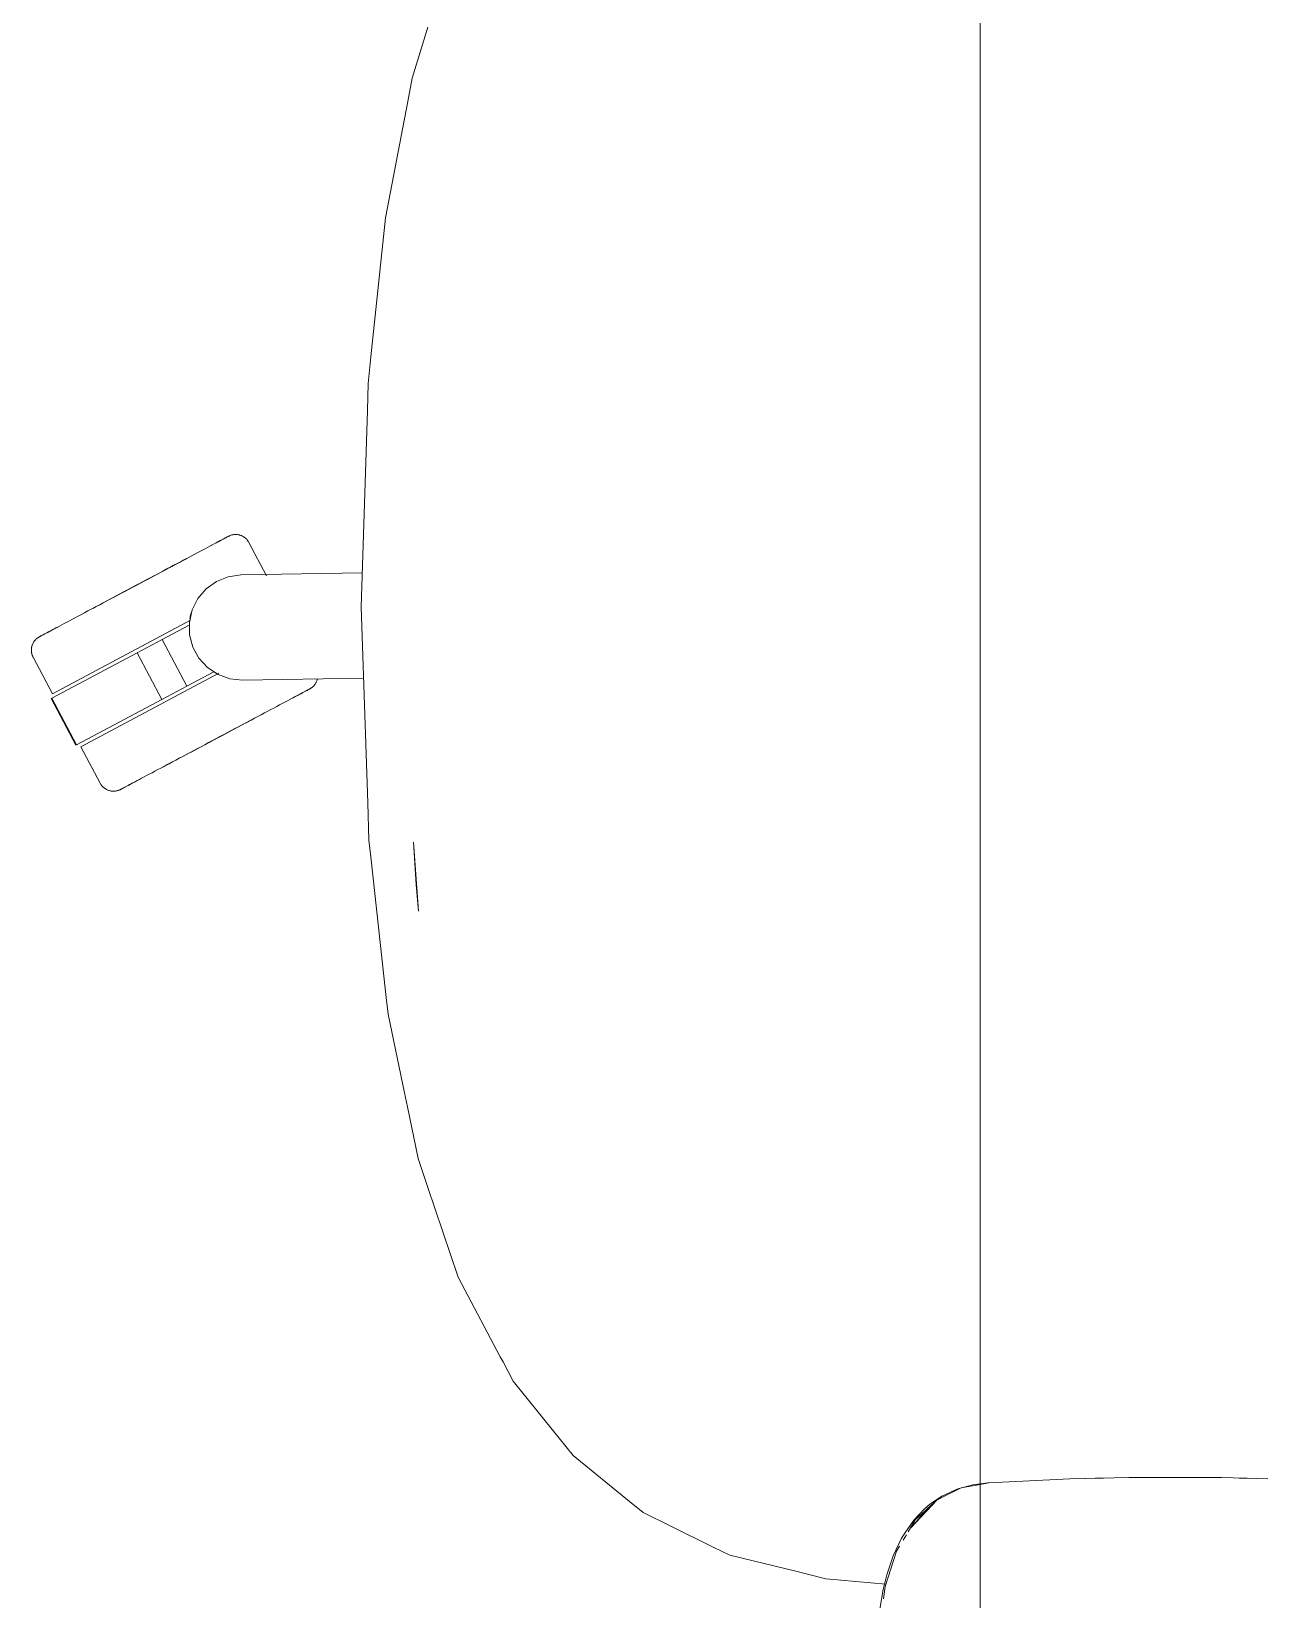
# Model space of a CAD drawing. Header units: millimetres. Extents: x 79795 to 317870, y -36033 to 97293.
# Drawn here: x 228593.5 to 228920.4, y 32901.3 to 33318.5 of the extents above; entities that cross this region are included whole.
import ezdxf

# ---------------------------------------------------------------- set-up
doc = ezdxf.new("R2010")
doc.units = ezdxf.units.MM
doc.header["$MEASUREMENT"] = 0
doc.layers.add('G-IMPT', color=8, linetype='CONTINUOUS', lineweight=9)
doc.layers.add('I-FURN', color=8, linetype='CONTINUOUS', lineweight=9)

msp = doc.modelspace()

# ---------------------------------------------------------------- linework, layer by layer
at = {"layer": 'G-IMPT'}
for p, q in [((228698.97, 33319.61), (228694.78, 33306)), ((228694.78, 33306), (228693.32, 33298.4)), ((228692.61, 33294.73), (228693.32, 33298.4)), ((228692.61, 33294.73), (228687.75, 33269.35)), ((228687.66, 33268.89), (228687.75, 33269.35)), ((228687.66, 33268.89), (228683.83, 33231.9)), ((228683.83, 33231.9), (228683.1, 33224.83)), ((228682.88, 33217.57), (228683.1, 33224.83)), ((228681.26, 33165.41), (228682.88, 33217.57)), ((228682.97, 33113.23), (228681.26, 33165.41)), ((228682.97, 33113.23), (228683.29, 33103.29)), ((228683.77, 33098.91), (228683.29, 33103.29)), ((228695.17, 33102.75), (228695.81, 33091.42)), ((228695.17, 33102.75), (228696.42, 33084.47)), ((228683.77, 33098.91), (228687.9, 33061.47)), ((228696.42, 33084.47), (228695.81, 33091.42)), ((228688.39, 33057.05), (228687.9, 33061.47)), ((228692.74, 33036.11), (228688.39, 33057.05)), ((228692.74, 33036.11), (228693.5, 33032.43)), ((228693.5, 33032.43), (228696.37, 33018.61)), ((228698.89, 33011.17), (228696.37, 33018.61)), ((228698.89, 33011.17), (228707.04, 32987.08)), ((228707.91, 32985.42), (228707.04, 32987.08)), ((228718.21, 32965.91), (228707.91, 32985.42)), ((228718.21, 32965.91), (228718.94, 32964.54)), ((228721.64, 32959.41), (228718.94, 32964.54)), ((228721.64, 32959.41), (228733.85, 32944.27)), ((228737.61, 32939.61), (228733.85, 32944.27)), ((228752.56, 32927.44), (228737.61, 32939.61)), ((228843.87, 32931.87), (228839.91, 32930.81)), ((228840.76, 32931), (228845.8, 32931.94)), ((228845.8, 32932.11), (228843.87, 32931.87)), ((228845.8, 32931.94), (228848.1, 32932.37)), ((228847.88, 32932.37), (228845.8, 32932.11)), ((228853.54, 32932.66), (228847.88, 32932.37)), ((228853.54, 32932.66), (228866.1, 32933.27)), ((228869.65, 32933.39), (228866.1, 32933.27)), ((228885.32, 32933.77), (228869.65, 32933.39)), ((228873.69, 32933.48), (228876.37, 32933.6)), ((228878.59, 32933.6), (228876.37, 32933.6)), ((228885.32, 32933.77), (228889.83, 32933.82)), ((228889.83, 32933.82), (228904.54, 32933.82)), ((228910.01, 32933.75), (228904.54, 32933.82)), ((228910.01, 32933.75), (228922.32, 32933.45)), ((228916.79, 32933.61), (228914.71, 32933.61)), ((228918.45, 32933.53), (228916.79, 32933.61)), ((228752.56, 32927.44), (228756.21, 32924.46)), ((228827.36, 32920.4), (228834.26, 32927.8)), ((228828.55, 32922.49), (228834.26, 32927.8)), ((228834.26, 32927.8), (228831.85, 32925.56)), ((228835.59, 32928.82), (228832.37, 32926.62)), ((228836.5, 32928.9), (228834.26, 32927.8)), ((228835.59, 32928.82), (228839.91, 32930.81)), ((228836.5, 32928.9), (228840.76, 32931)), ((228756.21, 32924.46), (228763.38, 32920.94)), ((228831.05, 32925.48), (228828.18, 32922.44)), ((228828.77, 32922.03), (228831.85, 32925.56)), ((228831.05, 32925.48), (228832.37, 32926.62)), ((228774.85, 32915.29), (228763.38, 32920.94)), ((228824.93, 32917.61), (228825.74, 32918.98)), ((228828.18, 32922.44), (228825.74, 32918.98)), ((228826.67, 32919.34), (228828.55, 32922.49)), ((228827.36, 32920.4), (228828.64, 32921.87)), ((228774.85, 32915.29), (228779.21, 32913.14)), ((228822.72, 32912.97), (228824.93, 32917.61)), ((228823.59, 32914.19), (228824.4, 32915.55)), ((228825.33, 32917.11), (228826.2, 32918.55)), ((228779.21, 32913.14), (228797.15, 32908.74)), ((228820.56, 32904.8), (228823.59, 32914.19)), ((228820.99, 32907.88), (228822.72, 32912.97)), ((228797.15, 32908.74), (228799.52, 32908.16)), ((228804.81, 32906.86), (228799.52, 32908.16)), ((228820.69, 32905.42), (228804.81, 32906.86)), ((228820.99, 32907.88), (228820.01, 32903.96)), ((228820.01, 32903.96), (228818.89, 32897.2)), ((228820.1, 32901.51), (228820.56, 32904.8))]:
    msp.add_line(p, q, dxfattribs=at)
at = {"layer": 'I-FURN'}
for p, q in [((228845.8, 32609.83), (228845.8, 34209.83)), ((228845.8, 34209.83), (228845.8, 32609.83)), ((228640.97, 33181.52), (228640.35, 33181.19)), ((228641.55, 33181.83), (228640.97, 33181.52)), ((228641.24, 33181.66), (228641.81, 33181.96)), ((228642.1, 33182.12), (228641.55, 33181.83)), ((228641.81, 33181.96), (228642.34, 33182.25)), ((228642.62, 33182.39), (228642.1, 33182.12)), ((228642.34, 33182.25), (228642.84, 33182.51)), ((228643.1, 33182.65), (228642.62, 33182.39)), ((228642.84, 33182.51), (228643.31, 33182.76)), ((228643.55, 33182.89), (228643.1, 33182.65)), ((228643.31, 33182.76), (228643.74, 33182.99)), ((228643.96, 33183.11), (228643.55, 33182.89)), ((228643.74, 33182.99), (228644.13, 33183.2)), ((228644.33, 33183.3), (228643.96, 33183.11)), ((228644.13, 33183.2), (228644.49, 33183.39)), ((228644.66, 33183.48), (228644.33, 33183.3)), ((228644.49, 33183.39), (228644.81, 33183.56)), ((228644.96, 33183.64), (228644.66, 33183.48)), ((228644.81, 33183.56), (228645.09, 33183.71)), ((228645.22, 33183.78), (228644.96, 33183.64)), ((228645.09, 33183.71), (228645.33, 33183.83)), ((228645.44, 33183.89), (228645.22, 33183.78)), ((228645.33, 33183.83), (228645.53, 33183.94)), ((228645.62, 33183.99), (228645.44, 33183.89)), ((228645.53, 33183.94), (228645.69, 33184.03)), ((228645.76, 33184.06), (228645.62, 33183.99)), ((228645.69, 33184.03), (228645.81, 33184.09)), ((228645.86, 33184.12), (228645.76, 33184.06)), ((228645.81, 33184.09), (228645.89, 33184.14)), ((228645.92, 33184.15), (228645.86, 33184.12)), ((228645.89, 33184.14), (228645.93, 33184.16)), ((228645.94, 33184.16), (228645.92, 33184.15)), ((228645.93, 33184.16), (228645.94, 33184.16)), ((228645.94, 33184.16), (228646.08, 33184.23)), ((228646.08, 33184.23), (228646.23, 33184.3)), ((228646.23, 33184.3), (228646.38, 33184.36)), ((228646.38, 33184.36), (228646.53, 33184.42)), ((228646.53, 33184.42), (228646.69, 33184.47)), ((228646.69, 33184.47), (228646.84, 33184.51)), ((228646.84, 33184.51), (228647, 33184.55)), ((228647, 33184.55), (228647.16, 33184.58)), ((228647.16, 33184.58), (228647.32, 33184.6)), ((228647.32, 33184.6), (228647.48, 33184.62)), ((228647.48, 33184.62), (228647.64, 33184.63)), ((228647.64, 33184.63), (228647.8, 33184.63)), ((228647.8, 33184.63), (228647.96, 33184.63)), ((228647.96, 33184.63), (228648.12, 33184.62)), ((228648.12, 33184.62), (228648.28, 33184.61)), ((228648.28, 33184.61), (228648.44, 33184.59)), ((228648.44, 33184.59), (228648.6, 33184.56)), ((228648.6, 33184.56), (228648.76, 33184.53)), ((228648.76, 33184.53), (228648.91, 33184.49)), ((228648.91, 33184.49), (228649.07, 33184.44)), ((228649.07, 33184.44), (228649.22, 33184.39)), ((228649.22, 33184.39), (228649.37, 33184.33)), ((228649.37, 33184.33), (228649.52, 33184.26)), ((228649.52, 33184.26), (228649.66, 33184.19)), ((228649.66, 33184.19), (228649.8, 33184.12)), ((228649.8, 33184.12), (228649.94, 33184.04)), ((228649.94, 33184.04), (228650.08, 33183.95)), ((228650.08, 33183.95), (228650.21, 33183.86)), ((228650.21, 33183.86), (228650.34, 33183.76)), ((228650.34, 33183.76), (228650.46, 33183.66)), ((228650.46, 33183.66), (228650.58, 33183.55)), ((228650.58, 33183.55), (228650.7, 33183.44)), ((228650.7, 33183.44), (228650.81, 33183.32)), ((228650.81, 33183.32), (228650.92, 33183.2)), ((228650.92, 33183.2), (228651.02, 33183.07)), ((228651.02, 33183.07), (228651.11, 33182.94)), ((228651.11, 33182.94), (228651.2, 33182.81)), ((228651.2, 33182.81), (228651.29, 33182.67)), ((228651.29, 33182.67), (228651.37, 33182.53)), ((228651.37, 33182.53), (228651.39, 33182.49)), ((228656.09, 33173.65), (228651.39, 33182.49)), ((228632.17, 33176.84), (228633.06, 33177.31)), ((228633.53, 33177.56), (228632.65, 33177.09)), ((228633.06, 33177.31), (228633.92, 33177.77)), ((228634.38, 33178.02), (228633.53, 33177.56)), ((228633.92, 33177.77), (228634.77, 33178.22)), ((228635.22, 33178.46), (228634.38, 33178.02)), ((228636.03, 33178.89), (228635.22, 33178.46)), ((228636.82, 33179.31), (228636.03, 33178.89)), ((228637.58, 33179.72), (228636.82, 33179.31)), ((228638.32, 33180.11), (228637.58, 33179.72)), ((228639.02, 33180.48), (228638.32, 33180.11)), ((228639.7, 33180.84), (228639.02, 33180.48)), ((228640.35, 33181.19), (228639.7, 33180.84)), ((228624.54, 33172.78), (228625.53, 33173.31)), ((228626.06, 33173.59), (228625.08, 33173.07)), ((228625.53, 33173.31), (228626.51, 33173.83)), ((228627.04, 33174.11), (228626.06, 33173.59)), ((228626.51, 33173.83), (228627.49, 33174.35)), ((228628.01, 33174.63), (228627.04, 33174.11)), ((228627.49, 33174.35), (228628.45, 33174.86)), ((228628.97, 33175.14), (228628.01, 33174.63)), ((228628.45, 33174.86), (228629.4, 33175.37)), ((228629.91, 33175.64), (228628.97, 33175.14)), ((228629.4, 33175.37), (228630.34, 33175.87)), ((228630.84, 33176.13), (228629.91, 33175.64)), ((228630.34, 33175.87), (228631.26, 33176.36)), ((228631.75, 33176.62), (228630.84, 33176.13)), ((228631.26, 33176.36), (228632.17, 33176.84)), ((228632.65, 33177.09), (228631.75, 33176.62)), ((228642.73, 33172.15), (228645.86, 33173.41)), ((228645.86, 33173.41), (228649.2, 33173.87)), ((228649.2, 33173.87), (228681.54, 33174.44)), ((228616.53, 33168.52), (228617.52, 33169.05)), ((228618.06, 33169.34), (228617.07, 33168.81)), ((228617.52, 33169.05), (228618.52, 33169.58)), ((228619.06, 33169.87), (228618.06, 33169.34)), ((228618.52, 33169.58), (228619.53, 33170.12)), ((228620.07, 33170.4), (228619.06, 33169.87)), ((228619.53, 33170.12), (228620.53, 33170.65)), ((228621.07, 33170.94), (228620.07, 33170.4)), ((228620.53, 33170.65), (228621.54, 33171.19)), ((228622.08, 33171.47), (228621.07, 33170.94)), ((228621.54, 33171.19), (228622.54, 33171.72)), ((228623.08, 33172.01), (228622.08, 33171.47)), ((228622.54, 33171.72), (228623.54, 33172.25)), ((228624.08, 33172.54), (228623.08, 33172.01)), ((228623.54, 33172.25), (228624.54, 33172.78)), ((228625.08, 33173.07), (228624.08, 33172.54)), ((228637.79, 33167.63), (228639.99, 33170.19)), ((228639.99, 33170.19), (228642.73, 33172.15)), ((228609.44, 33164.75), (228608.55, 33164.28)), ((228610.34, 33165.23), (228609.44, 33164.75)), ((228609.85, 33164.97), (228610.76, 33165.46)), ((228611.26, 33165.72), (228610.34, 33165.23)), ((228610.76, 33165.46), (228611.69, 33165.95)), ((228612.2, 33166.22), (228611.26, 33165.72)), ((228611.69, 33165.95), (228612.64, 33166.45)), ((228613.15, 33166.73), (228612.2, 33166.22)), ((228612.64, 33166.45), (228613.6, 33166.96)), ((228614.12, 33167.24), (228613.15, 33166.73)), ((228613.6, 33166.96), (228614.56, 33167.48)), ((228615.09, 33167.76), (228614.12, 33167.24)), ((228614.56, 33167.48), (228615.54, 33168)), ((228616.08, 33168.28), (228615.09, 33167.76)), ((228615.54, 33168), (228616.53, 33168.52)), ((228617.07, 33168.81), (228616.08, 33168.28)), ((228636.28, 33164.61), (228637.79, 33167.63)), ((228599.15, 33142.29), (228635.87, 33161.82)), ((228601.6, 33160.59), (228600.97, 33160.25)), ((228602.27, 33160.94), (228601.6, 33160.59)), ((228602.96, 33161.31), (228602.27, 33160.94)), ((228603.68, 33161.69), (228602.96, 33161.31)), ((228604.43, 33162.09), (228603.68, 33161.69)), ((228605.21, 33162.5), (228604.43, 33162.09)), ((228606.01, 33162.93), (228605.21, 33162.5)), ((228606.83, 33163.37), (228606.01, 33162.93)), ((228607.68, 33163.82), (228606.83, 33163.37)), ((228608.55, 33164.28), (228607.68, 33163.82)), ((228635.53, 33161.32), (228636.28, 33164.61)), ((228635.59, 33157.95), (228635.53, 33161.32)), ((228594.4, 33156.38), (228594.5, 33156.5)), ((228594.5, 33156.5), (228594.61, 33156.62)), ((228594.61, 33156.62), (228594.72, 33156.74)), ((228594.72, 33156.74), (228594.84, 33156.85)), ((228594.84, 33156.85), (228594.96, 33156.95)), ((228594.96, 33156.95), (228595.09, 33157.06)), ((228595.09, 33157.06), (228595.22, 33157.15)), ((228595.22, 33157.15), (228595.35, 33157.24)), ((228595.35, 33157.24), (228595.49, 33157.33)), ((228595.49, 33157.33), (228595.63, 33157.41)), ((228595.63, 33157.41), (228595.67, 33157.43)), ((228595.71, 33157.45), (228595.67, 33157.43)), ((228595.67, 33157.43), (228595.69, 33157.44)), ((228595.67, 33157.43), (228595.67, 33157.43)), ((228595.69, 33157.44), (228595.75, 33157.47)), ((228595.8, 33157.5), (228595.71, 33157.45)), ((228595.75, 33157.47), (228595.85, 33157.53)), ((228595.92, 33157.56), (228595.8, 33157.5)), ((228595.85, 33157.53), (228595.99, 33157.6)), ((228596.08, 33157.65), (228595.92, 33157.56)), ((228595.99, 33157.6), (228596.17, 33157.7)), ((228596.28, 33157.76), (228596.08, 33157.65)), ((228596.17, 33157.7), (228596.39, 33157.81)), ((228596.52, 33157.88), (228596.28, 33157.76)), ((228596.39, 33157.81), (228596.64, 33157.95)), ((228596.8, 33158.03), (228596.52, 33157.88)), ((228596.64, 33157.95), (228596.94, 33158.11)), ((228597.12, 33158.2), (228596.8, 33158.03)), ((228596.94, 33158.11), (228597.28, 33158.29)), ((228597.47, 33158.39), (228597.12, 33158.2)), ((228597.28, 33158.29), (228597.65, 33158.48)), ((228597.87, 33158.6), (228597.47, 33158.39)), ((228597.65, 33158.48), (228598.06, 33158.7)), ((228598.3, 33158.83), (228597.87, 33158.6)), ((228598.06, 33158.7), (228598.51, 33158.94)), ((228598.76, 33159.08), (228598.3, 33158.83)), ((228598.51, 33158.94), (228598.99, 33159.2)), ((228599.26, 33159.34), (228598.76, 33159.08)), ((228598.99, 33159.2), (228599.51, 33159.47)), ((228599.8, 33159.63), (228599.26, 33159.34)), ((228599.51, 33159.47), (228600.06, 33159.76)), ((228600.37, 33159.93), (228599.8, 33159.63)), ((228600.06, 33159.76), (228600.64, 33160.07)), ((228600.97, 33160.25), (228600.37, 33159.93)), ((228621.67, 33153.14), (228628.31, 33156.67)), ((228628.31, 33156.67), (228635.46, 33160.47)), ((228634.89, 33144.31), (228628.31, 33156.67)), ((228636.45, 33154.69), (228635.59, 33157.95)), ((228593.53, 33154), (228593.54, 33154.16)), ((228593.53, 33153.84), (228593.53, 33154)), ((228593.53, 33153.67), (228593.53, 33153.84)), ((228593.54, 33153.51), (228593.53, 33153.67)), ((228593.54, 33154.16), (228593.55, 33154.32)), ((228593.56, 33153.35), (228593.54, 33153.51)), ((228593.55, 33154.32), (228593.57, 33154.48)), ((228593.58, 33153.19), (228593.56, 33153.35)), ((228593.57, 33154.48), (228593.6, 33154.64)), ((228593.62, 33153.04), (228593.58, 33153.19)), ((228593.6, 33154.64), (228593.64, 33154.79)), ((228593.65, 33152.88), (228593.62, 33153.04)), ((228593.64, 33154.79), (228593.68, 33154.95)), ((228593.69, 33152.72), (228593.65, 33152.88)), ((228593.68, 33154.95), (228593.72, 33155.11)), ((228593.74, 33152.57), (228593.69, 33152.72)), ((228593.72, 33155.11), (228593.77, 33155.26)), ((228593.8, 33152.42), (228593.74, 33152.57)), ((228593.77, 33155.26), (228593.83, 33155.41)), ((228593.86, 33152.27), (228593.8, 33152.42)), ((228593.83, 33155.41), (228593.9, 33155.56)), ((228593.93, 33152.12), (228593.86, 33152.27)), ((228593.9, 33155.56), (228593.97, 33155.7)), ((228593.97, 33155.7), (228594.04, 33155.84)), ((228594.04, 33155.84), (228594.12, 33155.98)), ((228594.12, 33155.98), (228594.21, 33156.12)), ((228594.21, 33156.12), (228594.3, 33156.25)), ((228594.3, 33156.25), (228594.4, 33156.38)), ((228598.97, 33141.06), (228621.67, 33153.14)), ((228628.25, 33140.78), (228621.67, 33153.14)), ((228638.07, 33151.73), (228636.45, 33154.69)), ((228594, 33151.98), (228593.93, 33152.12)), ((228594, 33151.98), (228599.15, 33142.29)), ((228642.03, 33148.11), (228634.89, 33144.31)), ((228640.35, 33149.25), (228638.07, 33151.73)), ((228643.16, 33147.38), (228640.35, 33149.25)), ((228606.66, 33128.17), (228643.41, 33147.71)), ((228634.89, 33144.31), (228628.25, 33140.78)), ((228646.34, 33146.24), (228643.16, 33147.38)), ((228649.69, 33145.89), (228646.34, 33146.24)), ((228681.88, 33146.45), (228649.69, 33145.89)), ((228668.11, 33143.92), (228667.98, 33143.82)), ((228668.24, 33144.02), (228668.11, 33143.92)), ((228668.36, 33144.13), (228668.24, 33144.02)), ((228668.48, 33144.24), (228668.36, 33144.13)), ((228668.59, 33144.35), (228668.48, 33144.24)), ((228668.7, 33144.47), (228668.59, 33144.35)), ((228668.8, 33144.6), (228668.7, 33144.47)), ((228668.9, 33144.73), (228668.8, 33144.6)), ((228668.99, 33144.86), (228668.9, 33144.73)), ((228669.08, 33144.99), (228668.99, 33144.86)), ((228669.16, 33145.13), (228669.08, 33144.99)), ((228669.23, 33145.27), (228669.16, 33145.13)), ((228669.31, 33145.42), (228669.23, 33145.27)), ((228669.37, 33145.57), (228669.31, 33145.42)), ((228669.43, 33145.72), (228669.37, 33145.57)), ((228669.48, 33145.87), (228669.43, 33145.72)), ((228669.53, 33146.02), (228669.48, 33145.87)), ((228669.57, 33146.18), (228669.53, 33146.02)), ((228598.79, 33140.97), (228605.37, 33128.61)), ((228605.54, 33128.7), (228598.97, 33141.06)), ((228628.25, 33140.78), (228605.54, 33128.7)), ((228660.24, 33139.67), (228660.93, 33140.04)), ((228660.93, 33140.04), (228661.6, 33140.39)), ((228661.6, 33140.39), (228662.23, 33140.73)), ((228662.23, 33140.73), (228662.83, 33141.05)), ((228663.15, 33141.21), (228662.56, 33140.9)), ((228662.83, 33141.05), (228663.4, 33141.35)), ((228663.7, 33141.5), (228663.15, 33141.21)), ((228663.4, 33141.35), (228663.94, 33141.63)), ((228664.21, 33141.78), (228663.7, 33141.5)), ((228663.94, 33141.63), (228664.44, 33141.9)), ((228664.7, 33142.03), (228664.21, 33141.78)), ((228664.44, 33141.9), (228664.91, 33142.15)), ((228665.14, 33142.27), (228664.7, 33142.03)), ((228664.91, 33142.15), (228665.33, 33142.37)), ((228665.55, 33142.49), (228665.14, 33142.27)), ((228665.33, 33142.37), (228665.73, 33142.58)), ((228665.92, 33142.69), (228665.55, 33142.49)), ((228665.73, 33142.58), (228666.08, 33142.77)), ((228666.26, 33142.87), (228665.92, 33142.69)), ((228666.08, 33142.77), (228666.4, 33142.94)), ((228666.56, 33143.02), (228666.26, 33142.87)), ((228666.4, 33142.94), (228666.68, 33143.09)), ((228666.82, 33143.16), (228666.56, 33143.02)), ((228666.68, 33143.09), (228666.92, 33143.22)), ((228667.03, 33143.28), (228666.82, 33143.16)), ((228666.92, 33143.22), (228667.12, 33143.33)), ((228667.21, 33143.37), (228667.03, 33143.28)), ((228667.12, 33143.33), (228667.28, 33143.41)), ((228667.36, 33143.45), (228667.21, 33143.37)), ((228667.28, 33143.41), (228667.41, 33143.48)), ((228667.46, 33143.5), (228667.36, 33143.45)), ((228667.41, 33143.48), (228667.49, 33143.52)), ((228667.52, 33143.53), (228667.46, 33143.5)), ((228667.49, 33143.52), (228667.53, 33143.54)), ((228667.54, 33143.55), (228667.52, 33143.53)), ((228667.53, 33143.54), (228667.54, 33143.55)), ((228667.57, 33143.57), (228667.54, 33143.55)), ((228667.71, 33143.65), (228667.57, 33143.57)), ((228667.85, 33143.73), (228667.71, 33143.65)), ((228667.98, 33143.82), (228667.85, 33143.73)), ((228651.94, 33135.25), (228652.86, 33135.74)), ((228653.35, 33136), (228652.44, 33135.52)), ((228652.86, 33135.74), (228653.77, 33136.22)), ((228653.77, 33136.22), (228654.65, 33136.7)), ((228654.65, 33136.7), (228655.52, 33137.16)), ((228655.52, 33137.16), (228656.37, 33137.61)), ((228656.37, 33137.61), (228657.19, 33138.05)), ((228657.19, 33138.05), (228657.99, 33138.47)), ((228657.99, 33138.47), (228658.77, 33138.88)), ((228658.77, 33138.88), (228659.52, 33139.28)), ((228659.52, 33139.28), (228660.24, 33139.67)), ((228644.68, 33131.39), (228643.68, 33130.86)), ((228644.14, 33131.1), (228645.14, 33131.64)), ((228645.68, 33131.92), (228644.68, 33131.39)), ((228645.14, 33131.64), (228646.14, 33132.17)), ((228646.67, 33132.45), (228645.68, 33131.92)), ((228646.14, 33132.17), (228647.13, 33132.69)), ((228647.66, 33132.98), (228646.67, 33132.45)), ((228647.13, 33132.69), (228648.11, 33133.22)), ((228648.64, 33133.5), (228647.66, 33132.98)), ((228648.11, 33133.22), (228649.08, 33133.73)), ((228649.61, 33134.01), (228648.64, 33133.5)), ((228649.08, 33133.73), (228650.05, 33134.25)), ((228650.56, 33134.52), (228649.61, 33134.01)), ((228650.05, 33134.25), (228651, 33134.75)), ((228651.51, 33135.02), (228650.56, 33134.52)), ((228651, 33134.75), (228651.94, 33135.25)), ((228652.44, 33135.52), (228651.51, 33135.02)), ((228606.66, 33128.17), (228611.81, 33118.48)), ((228636.16, 33126.86), (228637.14, 33127.38)), ((228637.67, 33127.67), (228636.69, 33127.14)), ((228637.14, 33127.38), (228638.13, 33127.91)), ((228638.66, 33128.19), (228637.67, 33127.67)), ((228638.13, 33127.91), (228639.12, 33128.44)), ((228639.66, 33128.72), (228638.66, 33128.19)), ((228639.12, 33128.44), (228640.12, 33128.97)), ((228640.66, 33129.26), (228639.66, 33128.72)), ((228640.12, 33128.97), (228641.12, 33129.5)), ((228641.66, 33129.79), (228640.66, 33129.26)), ((228641.12, 33129.5), (228642.13, 33130.04)), ((228642.67, 33130.32), (228641.66, 33129.79)), ((228642.13, 33130.04), (228643.13, 33130.57)), ((228643.68, 33130.86), (228642.67, 33130.32)), ((228643.13, 33130.57), (228644.14, 33131.1)), ((228629.28, 33123.2), (228628.43, 33122.75)), ((228628.82, 33122.96), (228629.67, 33123.41)), ((228630.14, 33123.66), (228629.28, 33123.2)), ((228629.67, 33123.41), (228630.55, 33123.88)), ((228631.03, 33124.14), (228630.14, 33123.66)), ((228630.55, 33123.88), (228631.45, 33124.36)), ((228631.94, 33124.62), (228631.03, 33124.14)), ((228631.45, 33124.36), (228632.36, 33124.84)), ((228632.86, 33125.11), (228631.94, 33124.62)), ((228632.36, 33124.84), (228633.29, 33125.34)), ((228633.8, 33125.61), (228632.86, 33125.11)), ((228633.29, 33125.34), (228634.23, 33125.84)), ((228634.75, 33126.11), (228633.8, 33125.61)), ((228634.23, 33125.84), (228635.19, 33126.35)), ((228635.71, 33126.62), (228634.75, 33126.11)), ((228635.19, 33126.35), (228636.16, 33126.86)), ((228636.69, 33127.14), (228635.71, 33126.62)), ((228620.58, 33118.58), (228621.1, 33118.86)), ((228621.39, 33119.01), (228620.86, 33118.73)), ((228621.1, 33118.86), (228621.65, 33119.15)), ((228621.96, 33119.31), (228621.39, 33119.01)), ((228621.65, 33119.15), (228622.24, 33119.46)), ((228622.24, 33119.46), (228622.85, 33119.79)), ((228622.85, 33119.79), (228623.5, 33120.13)), ((228623.5, 33120.13), (228624.18, 33120.49)), ((228624.18, 33120.49), (228624.89, 33120.87)), ((228624.89, 33120.87), (228625.62, 33121.26)), ((228625.62, 33121.26), (228626.38, 33121.66)), ((228626.38, 33121.66), (228627.17, 33122.08)), ((228627.17, 33122.08), (228627.98, 33122.51)), ((228627.98, 33122.51), (228628.82, 33122.96)), ((228611.83, 33118.44), (228611.81, 33118.48)), ((228611.91, 33118.3), (228611.83, 33118.44)), ((228612, 33118.17), (228611.91, 33118.3)), ((228612.09, 33118.03), (228612, 33118.17)), ((228612.18, 33117.9), (228612.09, 33118.03)), ((228612.29, 33117.78), (228612.18, 33117.9)), ((228612.39, 33117.66), (228612.29, 33117.78)), ((228612.5, 33117.54), (228612.39, 33117.66)), ((228612.62, 33117.43), (228612.5, 33117.54)), ((228612.74, 33117.32), (228612.62, 33117.43)), ((228612.86, 33117.22), (228612.74, 33117.32)), ((228612.99, 33117.12), (228612.86, 33117.22)), ((228613.12, 33117.03), (228612.99, 33117.12)), ((228613.26, 33116.94), (228613.12, 33117.03)), ((228613.4, 33116.86), (228613.26, 33116.94)), ((228613.54, 33116.78), (228613.4, 33116.86)), ((228613.68, 33116.71), (228613.54, 33116.78)), ((228613.83, 33116.65), (228613.68, 33116.71)), ((228613.98, 33116.59), (228613.83, 33116.65)), ((228614.13, 33116.54), (228613.98, 33116.59)), ((228614.29, 33116.49), (228614.13, 33116.54)), ((228614.45, 33116.45), (228614.29, 33116.49)), ((228614.6, 33116.42), (228614.45, 33116.45)), ((228614.76, 33116.39), (228614.6, 33116.42)), ((228614.92, 33116.37), (228614.76, 33116.39)), ((228615.08, 33116.35), (228614.92, 33116.37)), ((228615.24, 33116.34), (228615.08, 33116.35)), ((228615.4, 33116.34), (228615.24, 33116.34)), ((228615.57, 33116.35), (228615.4, 33116.34)), ((228615.73, 33116.36), (228615.57, 33116.35)), ((228615.89, 33116.38), (228615.73, 33116.36)), ((228616.05, 33116.4), (228615.89, 33116.38)), ((228616.2, 33116.43), (228616.05, 33116.4)), ((228616.36, 33116.47), (228616.2, 33116.43)), ((228616.52, 33116.51), (228616.36, 33116.47)), ((228616.67, 33116.56), (228616.52, 33116.51)), ((228616.82, 33116.61), (228616.67, 33116.56)), ((228616.97, 33116.67), (228616.82, 33116.61)), ((228617.12, 33116.74), (228616.97, 33116.67)), ((228617.26, 33116.81), (228617.12, 33116.74)), ((228617.27, 33116.82), (228617.26, 33116.81)), ((228617.26, 33116.81), (228617.28, 33116.82)), ((228617.31, 33116.84), (228617.27, 33116.82)), ((228617.28, 33116.82), (228617.34, 33116.86)), ((228617.39, 33116.88), (228617.31, 33116.84)), ((228617.34, 33116.86), (228617.44, 33116.91)), ((228617.51, 33116.95), (228617.39, 33116.88)), ((228617.44, 33116.91), (228617.58, 33116.98)), ((228617.67, 33117.03), (228617.51, 33116.95)), ((228617.58, 33116.98), (228617.76, 33117.08)), ((228617.88, 33117.14), (228617.67, 33117.03)), ((228617.76, 33117.08), (228617.98, 33117.2)), ((228618.12, 33117.27), (228617.88, 33117.14)), ((228617.98, 33117.2), (228618.24, 33117.33)), ((228618.4, 33117.42), (228618.12, 33117.27)), ((228618.24, 33117.33), (228618.54, 33117.49)), ((228618.71, 33117.59), (228618.4, 33117.42)), ((228618.54, 33117.49), (228618.87, 33117.67)), ((228619.07, 33117.78), (228618.71, 33117.59)), ((228618.87, 33117.67), (228619.25, 33117.87)), ((228619.46, 33117.98), (228619.07, 33117.78)), ((228619.25, 33117.87), (228619.66, 33118.09)), ((228619.89, 33118.21), (228619.46, 33117.98)), ((228619.66, 33118.09), (228620.1, 33118.32)), ((228620.36, 33118.46), (228619.89, 33118.21)), ((228620.1, 33118.32), (228620.58, 33118.58)), ((228620.86, 33118.73), (228620.36, 33118.46))]:
    msp.add_line(p, q, dxfattribs=at)
msp.add_arc((228649.26, 33159.88), 13.81, 162.664, 167.6527, dxfattribs=at)
msp.add_open_spline([(228635.65, 33162.24), (228635.73, 33162.67), (228635.83, 33163.1), (228635.94, 33163.51)], degree=3, dxfattribs=at)

doc.saveas('drawing.dxf')
